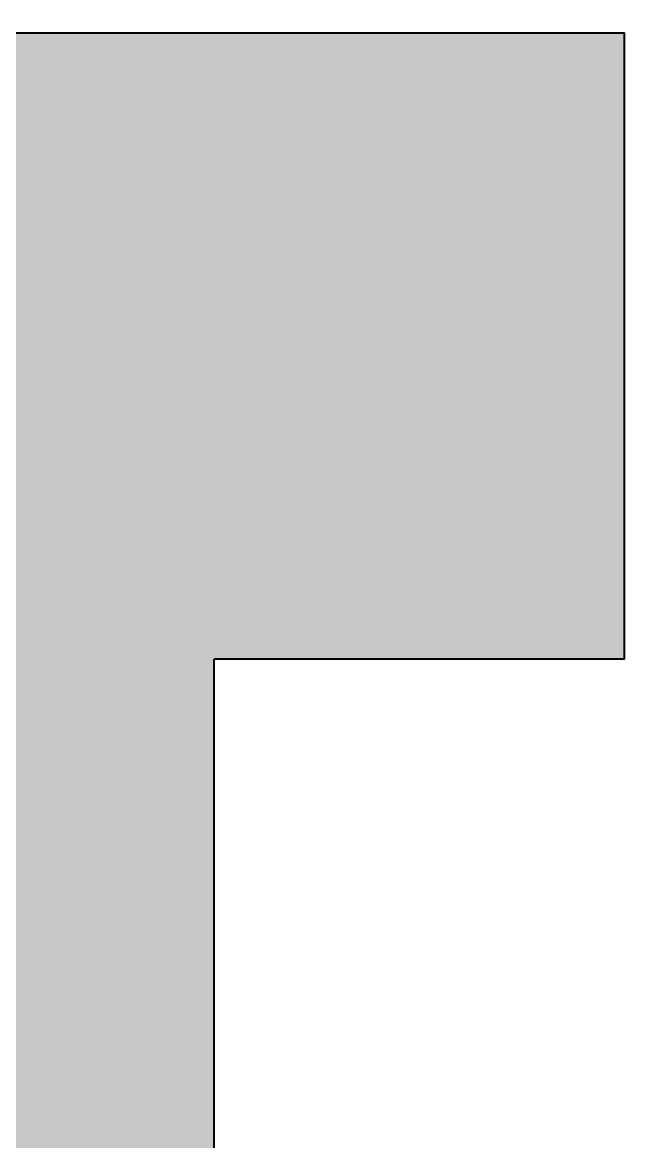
# Model space of a CAD drawing. Header units: metres. Extents: x 19 to 230, y -653 to -519.
# Drawn here: x 30.9339 to 31.0589, y -530.2534 to -530.0212 of the extents above; entities that cross this region are included whole.
import ezdxf

# ---------------------------------------------------------------- set-up
doc = ezdxf.new("R2010")
doc.units = ezdxf.units.M
doc.header["$LTSCALE"] = 0.0125
doc.layers.add('SchrBestand', color=7, linetype='Continuous', lineweight=15, true_color=0xc9c9c9)
doc.layers.add('WändeBestand', color=142, linetype='Continuous', lineweight=40)

msp = doc.modelspace()

# ---------------------------------------------------------------- hatches: boundary and pattern name
at = {"layer": 'SchrBestand'}
h = msp.add_hatch(color=256, dxfattribs=at)
h.dxf.hatch_style = 1
h.paths.add_polyline_path([(25.24927, -530.02334), (24.15677, -530.02334), (24.15677, -529.93534), (24.01677, -529.93534), (24.01677, -530.05034), (23.76677, -530.05034), (23.46677, -530.05034), (23.46677, -531.04414), (24.79677, -531.04414), (24.79677, -530.97414), (25.03883, -530.69334), (25.24927, -530.69334)])
h.paths.add_polyline_path([(28.17677, -530.02334), (27.23677, -530.02334), (27.23677, -530.69334), (28.17677, -530.69334)])
h.paths.add_polyline_path([(30.97371, -530.15334), (31.05888, -530.15334), (31.05888, -530.02334), (30.97371, -530.02334), (29.28677, -530.02334), (29.28677, -530.69334), (29.84677, -530.69334), (29.84677, -532.03654), (30.22677, -532.03654), (30.22677, -530.69334), (30.97371, -530.69334)])

# ---------------------------------------------------------------- linework, layer by layer
at = {"layer": 'WändeBestand'}
for p, q in [((29.28677, -530.02334), (30.97371, -530.02334)), ((30.97371, -530.02334), (31.05888, -530.02334)), ((31.05888, -530.15334), (31.05888, -530.02334)), ((30.97371, -530.69334), (30.97371, -530.15334)), ((31.05888, -530.15334), (30.97371, -530.15334))]:
    msp.add_line(p, q, dxfattribs=at)

doc.saveas('drawing.dxf')
